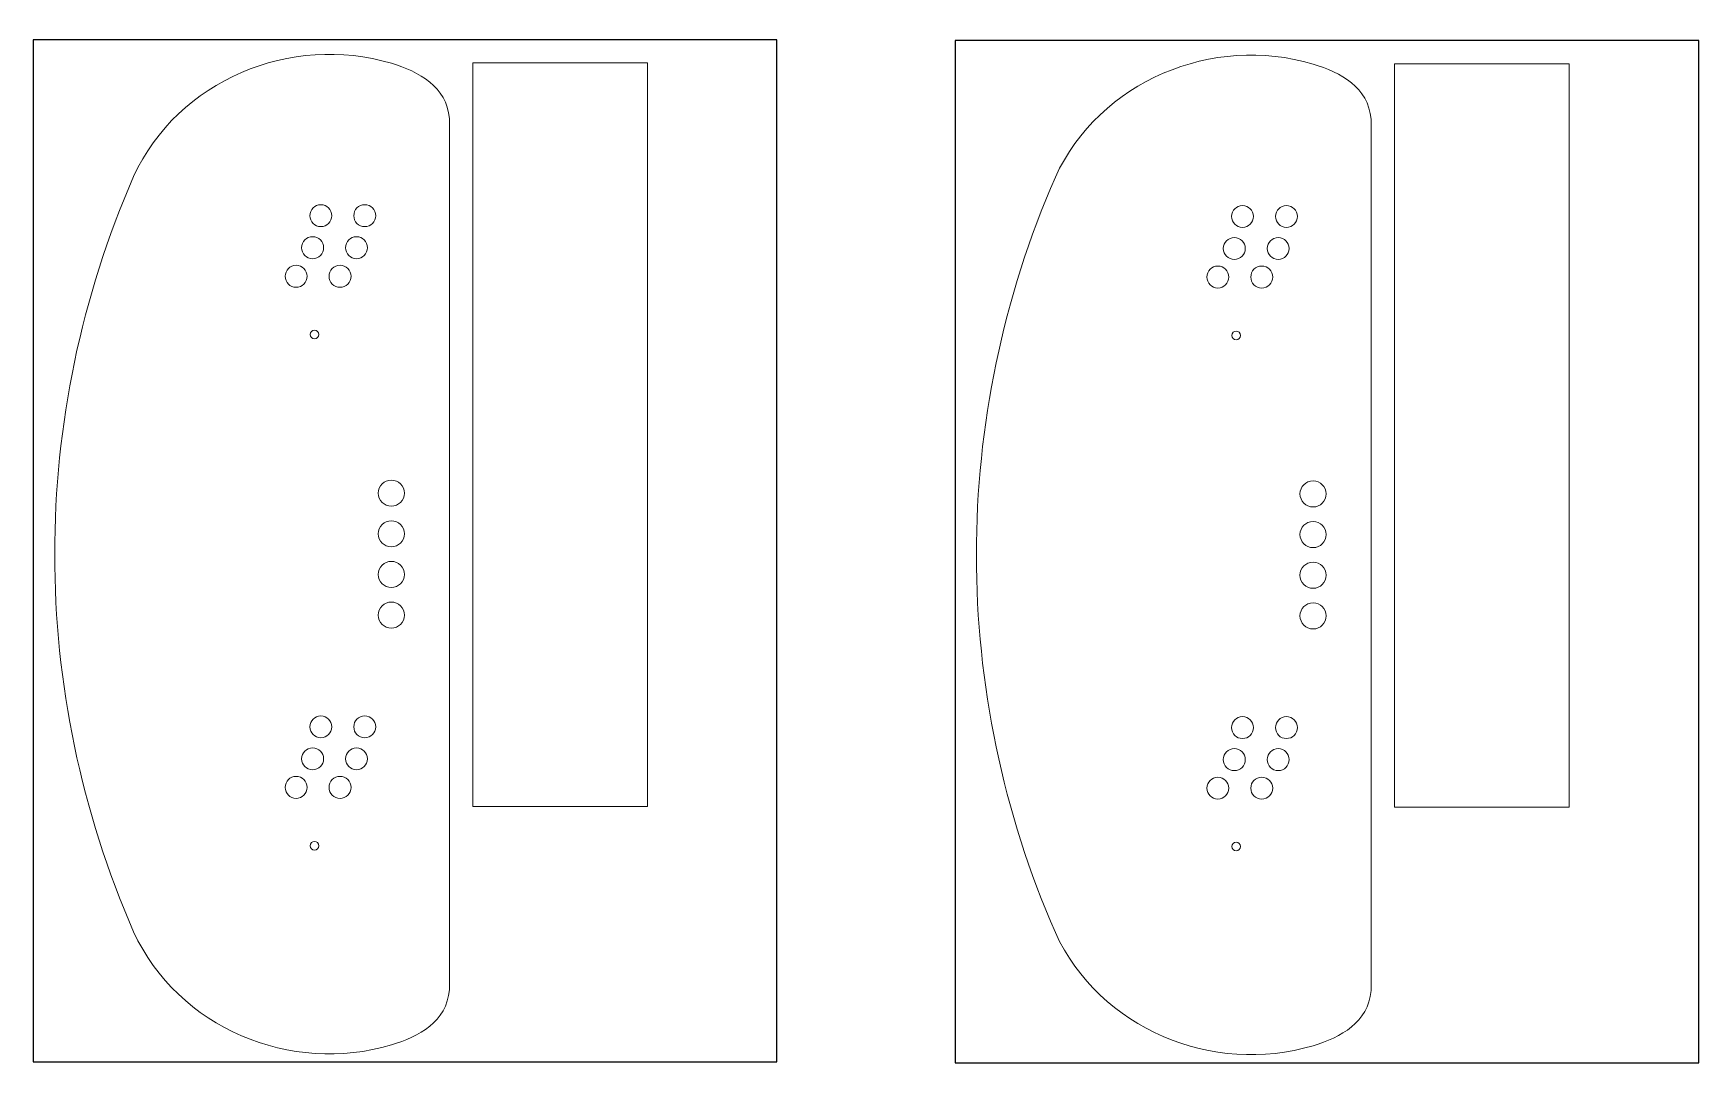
# Model space of a CAD drawing. Header units: inches. Extents: x 42.2 to 113.9, y 37.6 to 82.5.
import ezdxf

# ---------------------------------------------------------------- set-up
doc = ezdxf.new("R2010")
doc.units = ezdxf.units.IN
doc.header["$MEASUREMENT"] = 0

msp = doc.modelspace()

# ---------------------------------------------------------------- linework, layer by layer
for p, q in [((74.22, 82.173), (42.22, 82.173)), ((42.22, 82.173), (42.22, 38.173)), ((74.22, 38.173), (74.22, 82.173)), ((113.88, 82.14), (81.88, 82.14)), ((81.88, 82.14), (81.88, 38.14)), ((113.88, 38.14), (113.88, 82.14)), ((42.22, 38.173), (74.22, 38.173)), ((81.88, 38.14), (113.88, 38.14))]:
    msp.add_line(p, q)
at = {"color": 7, "linetype": 'Continuous', "lineweight": 15}
for p, q in [((61.126, 81.173), (61.126, 49.173)), ((68.645, 81.173), (61.126, 81.173)), ((68.645, 49.173), (68.645, 81.173)), ((100.786, 81.14), (100.786, 49.14)), ((108.305, 81.14), (100.786, 81.14)), ((108.305, 49.14), (108.305, 81.14)), ((60.126, 78.783), (60.126, 41.283)), ((99.786, 78.75), (99.786, 41.25)), ((61.126, 49.173), (68.645, 49.173)), ((100.786, 49.14), (108.305, 49.14))]:
    msp.add_line(p, q, dxfattribs=at)
for centre, radius in [((54.592, 74.6), 0.472), ((56.482, 74.6), 0.472), ((94.252, 74.567), 0.472), ((94.252, 74.567), 0.472), ((96.142, 74.567), 0.472), ((96.142, 74.567), 0.472), ((54.238, 73.222), 0.472), ((56.128, 73.222), 0.472), ((93.898, 73.189), 0.472), ((93.898, 73.189), 0.472), ((95.788, 73.189), 0.472), ((95.788, 73.189), 0.472), ((53.529, 71.992), 0.472), ((55.419, 71.992), 0.472), ((93.189, 71.959), 0.472), ((93.189, 71.959), 0.472), ((95.079, 71.959), 0.472), ((95.079, 71.959), 0.472), ((54.317, 69.482), 0.187), ((93.977, 69.449), 0.187), ((93.977, 69.449), 0.187), ((57.626, 62.658), 0.562), ((97.286, 62.625), 0.562), ((97.286, 62.625), 0.562), ((57.626, 60.908), 0.562), ((97.286, 60.875), 0.562), ((97.286, 60.875), 0.562), ((57.626, 59.158), 0.563), ((97.286, 59.125), 0.563), ((97.286, 59.125), 0.563), ((57.626, 57.408), 0.562), ((97.286, 57.375), 0.562), ((97.286, 57.375), 0.562), ((54.592, 52.6), 0.472), ((56.482, 52.6), 0.472), ((94.252, 52.567), 0.472), ((94.252, 52.567), 0.472), ((96.142, 52.567), 0.472), ((96.142, 52.567), 0.472), ((54.238, 51.222), 0.472), ((56.128, 51.222), 0.472), ((93.898, 51.189), 0.472), ((93.898, 51.189), 0.472), ((95.788, 51.189), 0.472), ((95.788, 51.189), 0.472), ((53.529, 49.992), 0.472), ((55.419, 49.992), 0.472), ((93.189, 49.959), 0.472), ((93.189, 49.959), 0.472), ((95.079, 49.959), 0.472), ((95.079, 49.959), 0.472), ((54.317, 47.482), 0.187), ((93.977, 47.449), 0.187), ((93.977, 47.449), 0.187)]:
    msp.add_circle(centre, radius, dxfattribs=at)
for centre in [(83.742, 60.033), (123.402, 60), (123.402, 60)]:
    msp.add_arc(centre, 40.601, 156.39559, 203.60441, dxfattribs=at)
for points in [[(60.126, 78.783), (59.996, 80.168), (54.712, 83.02), (48.425, 80.429), (46.538, 76.291)], [(99.786, 78.75), (99.656, 80.134), (94.372, 82.986), (88.085, 80.396), (86.198, 76.258)], [(60.126, 41.283), (59.996, 39.899), (54.712, 37.047), (48.425, 39.638), (46.538, 43.776)], [(99.786, 41.25), (99.656, 39.866), (94.372, 37.014), (88.085, 39.605), (86.198, 43.743)], [(99.786, 41.25), (99.656, 39.866), (94.372, 37.014), (88.085, 39.605), (86.198, 43.743)]]:
    msp.add_open_spline(points, degree=3, knots=[0, 0, 0, 0, 0.219674, 1, 1, 1, 1], dxfattribs=at)

doc.saveas('drawing.dxf')
